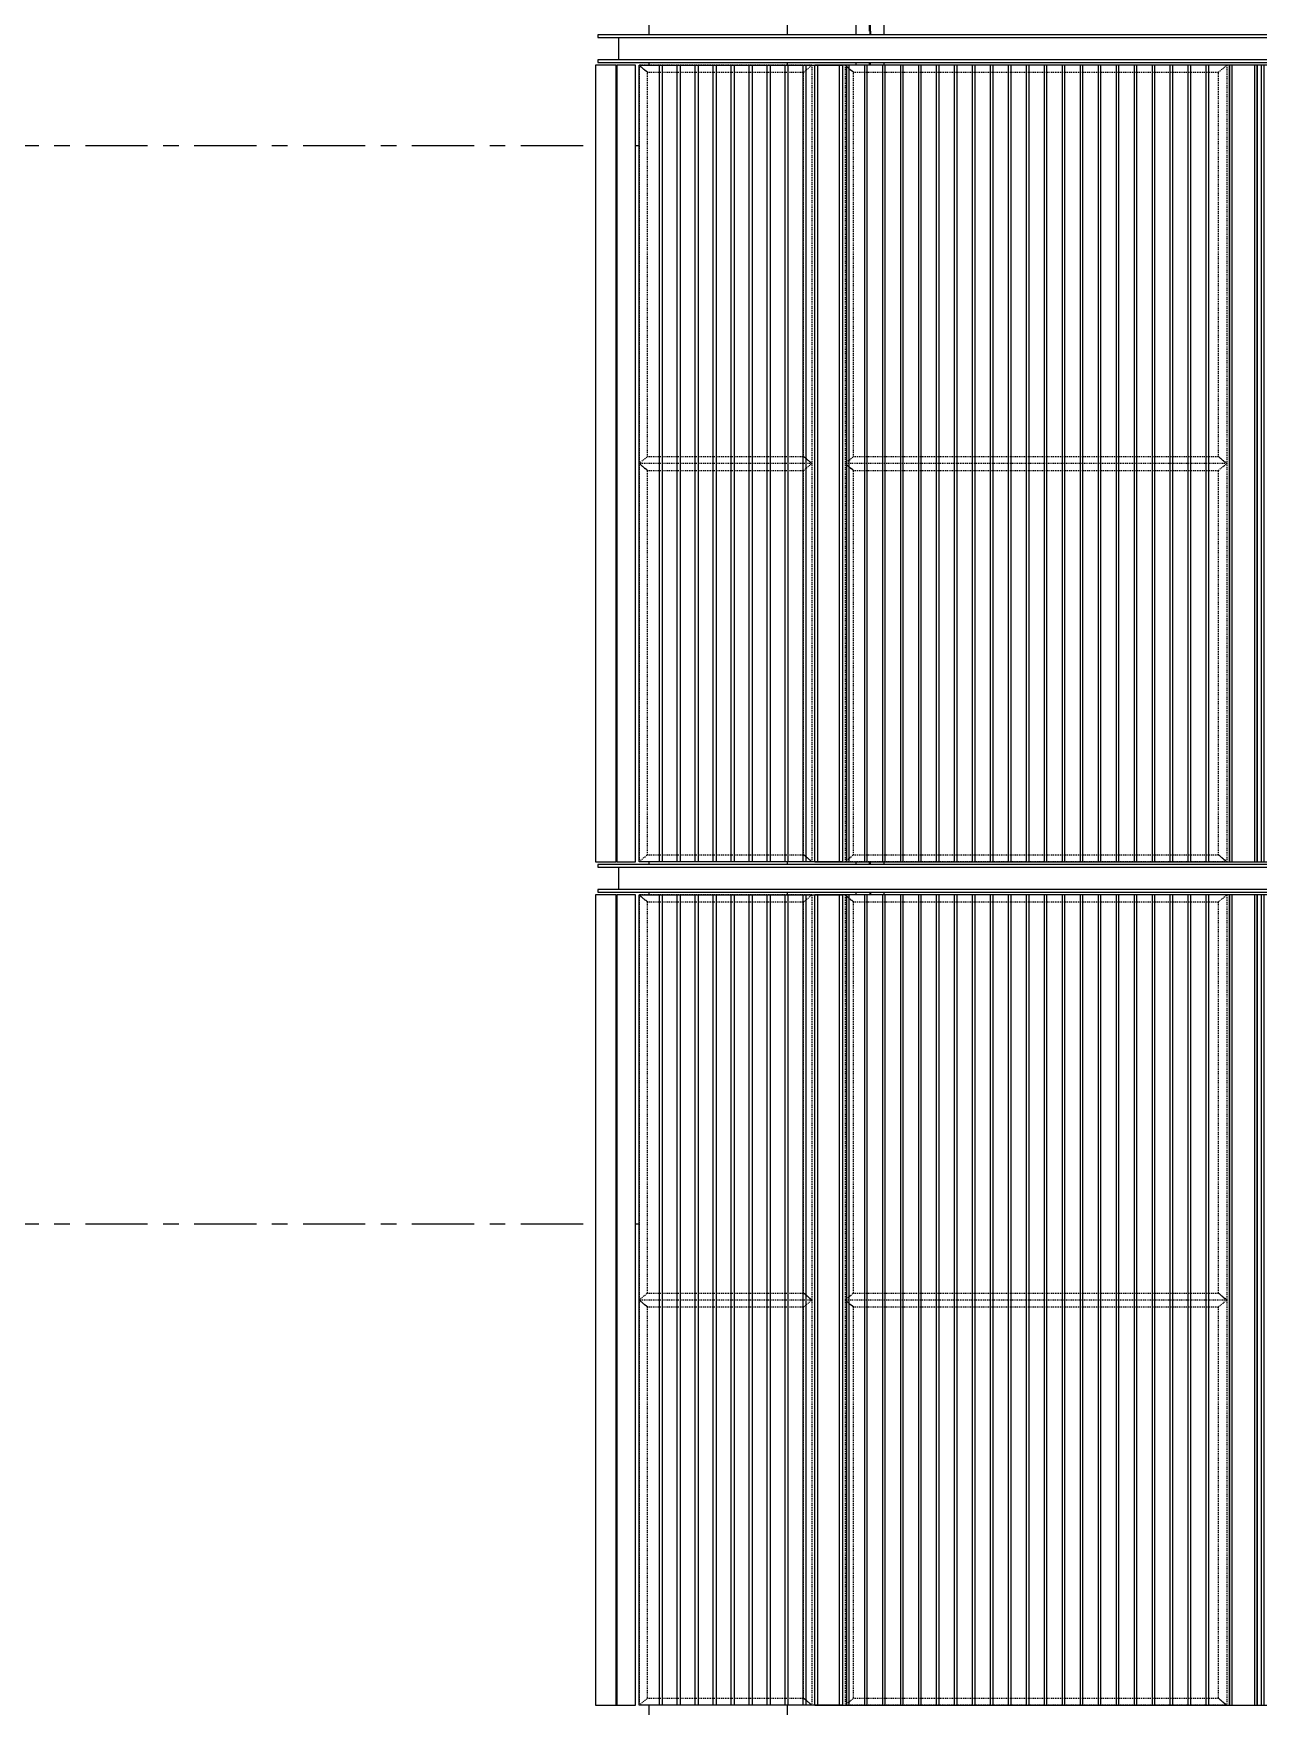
# Model space of a CAD drawing. Header units: millimetres. Extents: x 2519235 to 7246330, y 25937 to 201821.
# Drawn here: x 2833512 to 2837943, y 105295 to 111345 of the extents above; entities that cross this region are included whole.
import ezdxf
from ezdxf.xclip import XClip

# ---------------------------------------------------------------- set-up
doc = ezdxf.new("R2010")
doc.units = ezdxf.units.MM
doc.header["$XCLIPFRAME"] = 0
doc.set_wipeout_variables(frame=1)
for name, pattern in [('ACM_Grid2', [9, 6, -1, 1, -1]), ('HIDDEN', [0.375, 0.25, -0.125]), ('HIDDEN2', [4.7625, 3.175, -1.5875]), ('TA_GL_000.90000', [2.475, 0.9, -0.225, 0.225, -0.225, 0.9]), ('TA_HL_001.00000', [6.5, 3.55, -2.95])]:
    doc.linetypes.add(name, pattern=pattern)
for name, color, linetype in [('000 - 0_HIDE_OBJ_FRAMING_DEF_SUB_1', 7, 'Continuous'), ('000 - 0_SYM_DWG_GRIDLINE_MAIN_COLOR_251', 7, 'Continuous'), ('010 - ASPG_EXTR_DEF_SUB', 7, 'Continuous'), ('010 - ASPG_EXTR_MAIN_COLOR_2', 7, 'Continuous'), ('010 - ASPG_EXTR_WIPEOUT_', 7, 'Continuous'), ('010 - ASPG_FRAMING_MAIN_COLOR_1', 7, 'Continuous'), ('010 - ASPG_FRAMING_MAIN_COLOR_2', 7, 'Continuous'), ('010 - ASPG_FRAMING_SUB_COLOR_2', 7, 'Continuous'), ('010 - ASPG_FRAMING_SUB_COLOR_3', 7, 'Continuous'), ('010 - ASPG_FRAMING_WIPEOUT_', 7, 'Continuous'), ('_[-125x65x6x8', 7, 'Continuous'), ('_PL-02', 7, 'Continuous'), ('_PLATE-SC', 7, 'Continuous'), ('_SC -100x100x6x8', 7, 'Continuous'), ('_งานโครงสร้าง', 7, 'Continuous'), ('G-ANNO-HATCH-G251', 7, 'Continuous')]:
    doc.layers.add(name, color=color, linetype=linetype)
doc.layers.add('ACM_Line_Grid Line _Existing__Lw2_', color=7, linetype='ACM_Grid2', lineweight=9)
doc.styles.add('TA', font='', dxfattribs={"height": 4.5})
doc.styles.get('TA').set_extended_font_data('Cordia New')

# ---------------------------------------------------------------- blocks, each defined once
blk = doc.blocks.new('*U351')
at = {"color": 7}
blk.add_wipeout([(2.2, 0), (2.2, 2930), (77.1, 2930), (77.1, 0)], dxfattribs=at).dxf.layer = '010 - ASPG_EXTR_WIPEOUT_'
blk.add_point((0, 0), dxfattribs=at)
at = {"layer": '000 - 0_HIDE_OBJ_FRAMING_DEF_SUB_1', "color": 7}
blk.add_lwpolyline([(2.2, 0), (2.2, 2930), (77.1, 2930), (77.1, 0)], close=True, dxfattribs=at)
at = {"layer": '010 - ASPG_EXTR_DEF_SUB', "color": 7}
blk.add_point((0, 0), dxfattribs=at)
blk = doc.blocks.new('W-1-PP17-ENT1_REV02_20260415-155428_PP17_ENT1_EX_ELE1')
at = {"color": 7, "xscale": -1}
blk.add_blockref('*U351', (-18165.5, 105300), dxfattribs=at)
blk = doc.blocks.new('*U1068')
at = {"layer": '000 - 0_SYM_DWG_GRIDLINE_MAIN_COLOR_251', "color": 7, "linetype": 'ByBlock', "ltscale": 5}
blk.add_line((20, 0), (-878, 0), dxfattribs=at)
at = {"color": 7, "style": 'TA', "flags": 1}
blk.add_attdef('LOCATION', (6, -6), '', height=4.5, rotation=270, dxfattribs=at)
blk = doc.blocks.new('W-1-PP17-ENT1_REV02_20260415-160509_PP17_ENT1_ELE1_DIMS_1')
at = {"layer": '000 - 0_SYM_DWG_GRIDLINE_MAIN_COLOR_251', "color": 7, "linetype": 'TA_GL_000.90000', "xscale": 50, "yscale": 50, "zscale": 50, "rotation": 180}
for p in [(-24600, 110940), (-24600, 107040)]:
    blk.add_blockref('*U1068', p, dxfattribs=at)
blk = doc.blocks.new('*U109')
at = {"color": 7, "linetype": 'HIDDEN2', "ltscale": 0.3}
blk.add_line((0, -26.5), (-4149.3, -26.5), dxfattribs=at)
at = {"color": 7}
blk.add_lwpolyline([(0, 32.5), (-4149.3, 32.5), (-4149.3, -32.5), (0, -32.5)], close=True, dxfattribs=at)
blk = doc.blocks.new('_PL-01')
at = {"layer": 'G-ANNO-HATCH-G251'}
h = blk.add_hatch(dxfattribs=at)
h.set_pattern_fill('AR-CONC', scale=0.05)
h.set_pattern_definition([(50, (-178564.836, -85577.109), (9.10923345, -0.79695428), [0.9525, -10.4775]), (355, (-178564.836, -85577.109), (-1.76217107, 9.55284226), [0.762, -8.3820292]), (100.4514447, (-178564.077, -85577.176), (7.34706235, 8.7558876), [0.80950044, -8.90451223]), (46.1842, (-178564.836, -85574.569), (13.55395204, -2.1021164), [1.42875, -15.71625]), (96.6355576, (-178563.706, -85574.744), (11.8702067, 12.3713062), [1.2142512, -13.3567804]), (351.184151, (-178564.836, -85574.57), (11.8702067, 12.3713062), [1.1429984, -12.5729866]), (21, (-178563.566, -85575.204), (7.58071956, -5.1132599), [0.9525, -10.4775]), (326, (-178563.566, -85575.204), (3.0901014, 9.2093983), [0.762, -8.382]), (71.451445, (-178562.934, -85575.63), (10.67082096, 4.09613844), [0.80950044, -8.9044969]), (37.5, (-178564.8358, -85577.1093), (0.15443016, 4.227751944), [0, -8.2804, 0, -8.509, 0, -8.41375]), (7.5, (-178564.836, -85577.1093), (3.34098313, 5.00902874), [0, -4.8514, 0, -8.0899, 0, -3.20675]), (327.5, (-178567.668, -85577.1093), (6.77952976, -0.2864372), [0, -3.175, 0, -9.906, 0, -13.1445]), (317.5, (-178568.938, -85577.1093), (7.40645907, 1.27132455), [0, -4.1275, 0, -6.5786, 0, -9.3345])])
h.paths.add_polyline_path([(70, 0), (-70, 0), (-70, -10), (70, -10)])
h = blk.add_hatch(dxfattribs=at)
h.set_pattern_fill('ANSI32', scale=0.5, angle=90)
h.set_pattern_definition([(135, (-178371.5467, -85577.1093), (-3.36759605, -3.36759605), []), (135, (-178371.5467, -85574.8643), (-3.36759605, -3.36759605), [])])
h.paths.add_polyline_path([(70, -10), (-70, -10), (-70, -20), (70, -20)])
at = {"color": 7}
for points in [[(-70, 0), (70, 0), (70, -10), (-70, -10)], [(-70, -10), (70, -10), (70, -20), (-70, -20)]]:
    blk.add_lwpolyline(points, close=True, dxfattribs=at)
at = {"layer": 'ACM_Line_Grid Line _Existing__Lw2_', "color": 7, "lineweight": 20}
blk.add_line((0, 0), (0, -20), dxfattribs=at)
blk = doc.blocks.new('*U132')
at = {"color": 7}
for p, q in [((-3, 4870.5), (-63, 4870.5)), ((-57.9, 4865.5), (-50, 4865.5)), ((-50, 5.5), (-50, 4865.5)), ((-50, 4865.5), (50, 4865.5)), ((-24.8, 4842.1), (-24.8, 4828.8)), ((-24.8, 4842.1), (-23.6, 4840.8)), ((-22.4, 4842.1), (-23.6, 4840.8)), ((-23.6, 4840.8), (-23.6, 4830.1)), ((-22.4, 4842.1), (-21.2, 4840.8)), ((-22.4, 4842.1), (-22.4, 4828.8)), ((-20, 4842.1), (-21.2, 4840.8)), ((-21.2, 4840.8), (-21.2, 4830.1)), ((-20, 4842.1), (-18.8, 4840.8)), ((-20, 4842.1), (-20, 4828.8)), ((-17.6, 4846.3), (-18.8, 4845.5)), ((-18.8, 4845.5), (-18.8, 4825.5)), ((-17.6, 4846.3), (-11, 4846.3)), ((-11, 4846.3), (-9.8, 4845.5)), ((-9.8, 4849), (-9.8, 4822)), ((-9.8, 4849), (-8, 4849)), ((-8, 4849), (-8, 4822)), ((-3, 4865.5), (-3, 4870.5)), ((4, 4822), (4, 4849)), ((5.8, 4849), (4, 4849)), ((5.8, 4822), (5.8, 4849)), ((7, 4846.3), (5.8, 4845.5)), ((13.6, 4846.3), (7, 4846.3)), ((13.6, 4846.3), (14.8, 4845.5)), ((14.8, 4825.5), (14.8, 4845.5)), ((22.6, 4846.3), (16, 4846.3)), ((22.6, 4846.3), (23.8, 4845.5)), ((23.8, 4825.5), (23.8, 4845.5)), ((25, 4842.1), (23.8, 4840.8)), ((26.2, 4840.8), (25, 4842.1)), ((25, 4828.8), (25, 4842.1)), ((27.4, 4842.1), (26.2, 4840.8)), ((26.2, 4830.2), (26.2, 4840.8)), ((28.6, 4840.8), (27.4, 4842.1)), ((27.4, 4828.8), (27.4, 4842.1)), ((29.8, 4842.1), (28.6, 4840.8)), ((28.6, 4840.8), (28.6, 4830.2)), ((29.8, 4828.8), (29.8, 4842.1)), ((50, 4865.5), (50, 5.5)), ((-24.8, 4828.8), (-23.6, 4830.1)), ((-23.6, 4830.1), (-22.4, 4828.8)), ((-22.4, 4828.8), (-21.2, 4830.1)), ((-21.2, 4830.1), (-20, 4828.8)), ((-20, 4828.8), (-18.8, 4830.2)), ((-17.6, 4824.7), (-18.8, 4825.5)), ((-17.6, 4839.1), (-11, 4839.1)), ((-17.6, 4831.9), (-11, 4831.9)), ((-17.6, 4824.7), (-11, 4824.7)), ((-11, 4824.7), (-9.8, 4825.5)), ((-9.8, 4822), (-8, 4822)), ((5.8, 4822), (4, 4822)), ((7, 4824.7), (5.8, 4825.5)), ((13.6, 4839.1), (7, 4839.1)), ((13.6, 4831.9), (7, 4831.9)), ((13.6, 4824.7), (7, 4824.7)), ((13.6, 4824.7), (14.8, 4825.5)), ((22.6, 4839.1), (16, 4839.1)), ((22.6, 4831.9), (16, 4831.9)), ((22.6, 4824.7), (16, 4824.7)), ((22.6, 4824.7), (23.8, 4825.5)), ((25, 4828.8), (23.8, 4830.2)), ((25, 4828.8), (26.2, 4830.2)), ((27.4, 4828.8), (26.2, 4830.2)), ((27.4, 4828.8), (28.6, 4830.2)), ((29.8, 4828.8), (28.6, 4830.2)), ((-3, 0.5), (-63, 0.5)), ((-57.9, 5.5), (-50, 5.5)), ((-50, 5.5), (50, 5.5)), ((-24.8, 28.8), (-24.8, 42.1)), ((-24.8, 42.1), (-23.6, 40.8)), ((-24.8, 28.8), (-23.6, 30.2)), ((-23.6, 40.8), (-22.4, 42.1)), ((-23.6, 30.2), (-23.6, 40.8)), ((-22.4, 28.8), (-23.6, 30.2)), ((-22.4, 42.1), (-21.2, 40.8)), ((-22.4, 28.8), (-22.4, 42.1)), ((-22.4, 28.8), (-21.2, 30.2)), ((-21.2, 40.8), (-20, 42.1)), ((-21.2, 30.2), (-21.2, 40.8)), ((-20, 28.8), (-21.2, 30.2)), ((-20, 42.1), (-18.8, 40.8)), ((-20, 28.8), (-20, 42.1)), ((-20, 28.8), (-18.8, 30.2)), ((-17.6, 46.3), (-18.8, 45.5)), ((-18.8, 25.5), (-18.8, 45.5)), ((-17.6, 24.7), (-18.8, 25.5)), ((-17.6, 46.3), (-11, 46.3)), ((-17.6, 39.1), (-11, 39.1)), ((-17.6, 31.9), (-11, 31.9)), ((-17.6, 24.7), (-11, 24.7)), ((-11, 46.3), (-9.8, 45.5)), ((-11, 24.7), (-9.8, 25.5)), ((-9.8, 22), (-9.8, 49)), ((-9.8, 49), (-8, 49)), ((-9.8, 22), (-8, 22)), ((-8, 22), (-8, 49)), ((-3, 5.5), (-3, 0.5)), ((4, 49), (4, 22)), ((5.8, 49), (4, 49)), ((5.8, 22), (4, 22)), ((5.8, 49), (5.8, 22)), ((7, 46.3), (5.8, 45.5)), ((7, 24.7), (5.8, 25.5)), ((13.6, 46.3), (7, 46.3)), ((13.6, 39.1), (7, 39.1)), ((13.6, 31.9), (7, 31.9)), ((13.6, 24.7), (7, 24.7)), ((13.6, 46.3), (14.8, 45.5)), ((13.6, 24.7), (14.8, 25.5)), ((14.8, 45.5), (14.8, 25.5)), ((22.6, 46.3), (16, 46.3)), ((22.6, 39.1), (16, 39.1)), ((22.6, 31.9), (16, 31.9)), ((22.6, 24.7), (16, 24.7)), ((22.6, 46.3), (23.8, 45.5)), ((22.6, 24.7), (23.8, 25.5)), ((23.8, 45.5), (23.8, 25.5)), ((25, 42.1), (23.8, 40.8)), ((25, 28.8), (23.8, 30.2)), ((25, 42.1), (26.2, 40.8)), ((25, 42.1), (25, 28.8)), ((26.2, 30.1), (25, 28.8)), ((27.4, 42.1), (26.2, 40.8)), ((26.2, 40.8), (26.2, 30.1)), ((27.4, 28.8), (26.2, 30.1)), ((27.4, 42.1), (28.6, 40.8)), ((27.4, 42.1), (27.4, 28.8)), ((28.6, 30.1), (27.4, 28.8)), ((29.8, 42.1), (28.6, 40.8)), ((28.6, 30.1), (28.6, 40.8)), ((29.8, 28.8), (28.6, 30.1)), ((29.8, 42.1), (29.8, 28.8))]:
    blk.add_line(p, q, dxfattribs=at)
at = {"color": 7, "linetype": 'HIDDEN'}
for p, q in [((-8, 4860.5), (-8, 4815.6)), ((-8, 10.5), (-8, 55.3))]:
    blk.add_line(p, q, dxfattribs=at)
at = {"color": 7, "linetype": 'HIDDEN', "ltscale": 0.1}
for p, q in [((-3, 4865.5), (-3, 5.5)), ((3, 5.5), (3, 4865.5))]:
    blk.add_line(p, q, dxfattribs=at)
at = {"color": 7}
for points in [[(-17.6, 4846.3, 0.325), (-17.6, 4839.1, 0.325), (-17.6, 4831.9, 0.325), (-17.6, 4824.7, 0.325)], [(-11, 4846.3, -0.325), (-11, 4839.1, -0.325), (-11, 4831.9, -0.325), (-11, 4824.7, -0.325)], [(7, 4824.7, -0.325), (7, 4831.9, -0.325), (7, 4839.1, -0.325), (7, 4846.3, -0.325)], [(13.6, 4824.7, 0.325), (13.6, 4831.9, 0.325), (13.6, 4839.1, 0.325), (13.6, 4846.3, 0.325)], [(22.6, 4824.7, 0.325), (22.6, 4831.9, 0.325), (22.6, 4839.1, 0.325), (22.6, 4846.3, 0.325)], [(-17.6, 24.7, -0.325), (-17.6, 31.9, -0.325), (-17.6, 39.1, -0.325), (-17.6, 46.3, -0.325)], [(-11, 24.7, 0.325), (-11, 31.9, 0.325), (-11, 39.1, 0.325), (-11, 46.3, 0.325)], [(7, 46.3, 0.325), (7, 39.1, 0.325), (7, 31.9, 0.325), (7, 24.7, 0.325)], [(13.6, 46.3, -0.325), (13.6, 39.1, -0.325), (13.6, 31.9, -0.325), (13.6, 24.7, -0.325)], [(22.6, 46.3, -0.325), (22.6, 39.1, -0.325), (22.6, 31.9, -0.325), (22.6, 24.7, -0.325)]]:
    blk.add_lwpolyline(points, format="xyb", dxfattribs=at)
for points in [[(16, 4846.3, 0.325), (16, 4839.1, 0.325), (16, 4831.9, 0.325), (16, 4824.7), (14.8, 4825.5), (14.8, 4845.5)], [(16, 24.7, -0.325), (16, 31.9, -0.325), (16, 39.1, -0.325), (16, 46.3), (14.8, 45.5), (14.8, 25.5)]]:
    blk.add_lwpolyline(points, format="xyb", close=True, dxfattribs=at)
for centre, radius, start, end in [((-57.2, 4871.4), 5.91, 188.47924, 263.15021), ((-18.3, 4835.5), 9.29, 134.32225, 225.67775), ((23.3, 4835.5), 9.29, 314.32225, 45.67775), ((71.5, 4831.4), 47.7, 178.49035, 181.50965), ((-57.2, -0.4), 5.91, 96.84979, 171.52076), ((-18.3, 35.5), 9.29, 134.32225, 225.67775), ((71.5, 39.5), 47.7, 178.49035, 181.50965), ((23.3, 35.5), 9.29, 314.32225, 45.67775)]:
    blk.add_arc(centre, radius, start, end, dxfattribs=at)
at = {"color": 7, "linetype": 'HIDDEN'}
for centre, radius, start, end in [((-13, 4860.5), 5, 0, 90), ((-2.1, 4816.3), 5.91, 186.84979, 261.52076), ((-13, 10.5), 5, 270, 0), ((-2.1, 54.6), 5.91, 98.47924, 173.15021)]:
    blk.add_arc(centre, radius, start, end, dxfattribs=at)
at = {"layer": 'Defpoints', "color": 7}
blk.add_line((0, 4870.5), (0, 0.5), dxfattribs=at)
blk = doc.blocks.new('*U133')
at = {"color": 7}
for p, q in [((-3, 3270), (-63, 3270)), ((-3, 3265), (-3, 3270)), ((-57.9, 3265), (-50, 3265)), ((-50, 5), (-50, 3265)), ((-50, 3265), (50, 3265)), ((-24.8, 3241.6), (-24.8, 3228.4)), ((-24.8, 3241.6), (-23.6, 3240.3)), ((-24.8, 3228.4), (-23.6, 3229.7)), ((-22.4, 3241.6), (-23.6, 3240.3)), ((-23.6, 3240.3), (-23.6, 3229.7)), ((-23.6, 3229.7), (-22.4, 3228.4)), ((-22.4, 3241.6), (-21.2, 3240.3)), ((-22.4, 3241.6), (-22.4, 3228.4)), ((-22.4, 3228.4), (-21.2, 3229.7)), ((-20, 3241.6), (-21.2, 3240.3)), ((-21.2, 3240.3), (-21.2, 3229.7)), ((-21.2, 3229.7), (-20, 3228.4)), ((-20, 3241.6), (-18.8, 3240.3)), ((-20, 3241.6), (-20, 3228.4)), ((-20, 3228.4), (-18.8, 3229.7)), ((-17.6, 3245.8), (-18.8, 3245)), ((-18.8, 3245), (-18.8, 3225)), ((-17.6, 3224.2), (-18.8, 3225)), ((-17.6, 3245.8), (-11, 3245.8)), ((-17.6, 3238.6), (-11, 3238.6)), ((-17.6, 3231.4), (-11, 3231.4)), ((-17.6, 3224.2), (-11, 3224.2)), ((-11, 3245.8), (-9.8, 3245)), ((-11, 3224.2), (-9.8, 3225)), ((-9.8, 3248.5), (-9.8, 3221.5)), ((-9.8, 3248.5), (-8, 3248.5)), ((-9.8, 3221.5), (-8, 3221.5)), ((-8, 3248.5), (-8, 3221.5)), ((4, 3221.5), (4, 3248.5)), ((5.8, 3248.5), (4, 3248.5)), ((5.8, 3221.5), (4, 3221.5)), ((5.8, 3221.5), (5.8, 3248.5)), ((7, 3245.8), (5.8, 3245)), ((7, 3224.2), (5.8, 3225)), ((13.6, 3245.8), (7, 3245.8)), ((13.6, 3238.6), (7, 3238.6)), ((13.6, 3231.4), (7, 3231.4)), ((13.6, 3224.2), (7, 3224.2)), ((13.6, 3245.8), (14.8, 3245)), ((13.6, 3224.2), (14.8, 3225)), ((14.8, 3225), (14.8, 3245)), ((22.6, 3245.8), (16, 3245.8)), ((22.6, 3238.6), (16, 3238.6)), ((22.6, 3231.4), (16, 3231.4)), ((22.6, 3224.2), (16, 3224.2)), ((22.6, 3245.8), (23.8, 3245)), ((22.6, 3224.2), (23.8, 3225)), ((23.8, 3225), (23.8, 3245)), ((25, 3241.6), (23.8, 3240.3)), ((25, 3228.4), (23.8, 3229.7)), ((26.2, 3240.3), (25, 3241.6)), ((25, 3228.4), (25, 3241.6)), ((25, 3228.4), (26.2, 3229.7)), ((27.4, 3241.6), (26.2, 3240.3)), ((26.2, 3229.7), (26.2, 3240.3)), ((27.4, 3228.4), (26.2, 3229.7)), ((28.6, 3240.3), (27.4, 3241.6)), ((27.4, 3228.4), (27.4, 3241.6)), ((27.4, 3228.4), (28.6, 3229.7)), ((29.8, 3241.6), (28.6, 3240.3)), ((28.6, 3240.3), (28.6, 3229.7)), ((29.8, 3228.4), (28.6, 3229.7)), ((29.8, 3228.4), (29.8, 3241.6)), ((50, 3265), (50, 5)), ((-3, 0), (-63, 0)), ((-57.9, 5), (-50, 5)), ((-50, 5), (50, 5)), ((-24.8, 28.4), (-24.8, 41.6)), ((-24.8, 41.6), (-23.6, 40.3)), ((-24.8, 28.4), (-23.6, 29.7)), ((-23.6, 40.3), (-22.4, 41.6)), ((-23.6, 29.7), (-23.6, 40.3)), ((-22.4, 28.4), (-23.6, 29.7)), ((-22.4, 41.6), (-21.2, 40.3)), ((-22.4, 28.4), (-22.4, 41.6)), ((-22.4, 28.4), (-21.2, 29.7)), ((-21.2, 40.3), (-20, 41.6)), ((-21.2, 29.7), (-21.2, 40.3)), ((-20, 28.4), (-21.2, 29.7)), ((-20, 41.6), (-18.8, 40.3)), ((-20, 28.4), (-20, 41.6)), ((-20, 28.4), (-18.8, 29.7)), ((-17.6, 45.8), (-18.8, 45)), ((-18.8, 25), (-18.8, 45)), ((-17.6, 24.2), (-18.8, 25)), ((-17.6, 45.8), (-11, 45.8)), ((-17.6, 38.6), (-11, 38.6)), ((-17.6, 31.4), (-11, 31.4)), ((-17.6, 24.2), (-11, 24.2)), ((-11, 45.8), (-9.8, 45)), ((-11, 24.2), (-9.8, 25)), ((-9.8, 21.5), (-9.8, 48.5)), ((-9.8, 48.5), (-8, 48.5)), ((-9.8, 21.5), (-8, 21.5)), ((-8, 21.5), (-8, 48.5)), ((-3, 5), (-3, 0)), ((4, 48.5), (4, 21.5)), ((5.8, 48.5), (4, 48.5)), ((5.8, 21.5), (4, 21.5)), ((5.8, 48.5), (5.8, 21.5)), ((7, 45.8), (5.8, 45)), ((7, 24.2), (5.8, 25)), ((13.6, 45.8), (7, 45.8)), ((13.6, 38.6), (7, 38.6)), ((13.6, 31.4), (7, 31.4)), ((13.6, 24.2), (7, 24.2)), ((13.6, 45.8), (14.8, 45)), ((13.6, 24.2), (14.8, 25)), ((14.8, 45), (14.8, 25)), ((22.6, 45.8), (16, 45.8)), ((22.6, 38.6), (16, 38.6)), ((22.6, 31.4), (16, 31.4)), ((22.6, 24.2), (16, 24.2)), ((22.6, 45.8), (23.8, 45)), ((22.6, 24.2), (23.8, 25)), ((23.8, 45), (23.8, 25)), ((25, 41.6), (23.8, 40.3)), ((25, 28.4), (23.8, 29.7)), ((25, 41.6), (26.2, 40.3)), ((25, 41.6), (25, 28.4)), ((26.2, 29.7), (25, 28.4)), ((27.4, 41.6), (26.2, 40.3)), ((26.2, 40.3), (26.2, 29.7)), ((27.4, 28.4), (26.2, 29.7)), ((27.4, 41.6), (28.6, 40.3)), ((27.4, 41.6), (27.4, 28.4)), ((28.6, 29.7), (27.4, 28.4)), ((29.8, 41.6), (28.6, 40.3)), ((28.6, 29.7), (28.6, 40.3)), ((29.8, 28.4), (28.6, 29.7)), ((29.8, 41.6), (29.8, 28.4))]:
    blk.add_line(p, q, dxfattribs=at)
at = {"color": 7, "linetype": 'HIDDEN'}
for p, q in [((-8, 3260), (-8, 3215.1)), ((-8, 10), (-8, 54.9))]:
    blk.add_line(p, q, dxfattribs=at)
at = {"color": 7, "linetype": 'HIDDEN', "ltscale": 0.1}
for p, q in [((-3, 3265), (-3, 5)), ((3, 5), (3, 3265))]:
    blk.add_line(p, q, dxfattribs=at)
at = {"color": 7}
for points in [[(-17.6, 3245.8, 0.325), (-17.6, 3238.6, 0.325), (-17.6, 3231.4, 0.325), (-17.6, 3224.2, 0.325)], [(-11, 3245.8, -0.325), (-11, 3238.6, -0.325), (-11, 3231.4, -0.325), (-11, 3224.2, -0.325)], [(7, 3224.2, -0.325), (7, 3231.4, -0.325), (7, 3238.6, -0.325), (7, 3245.8, -0.325)], [(13.6, 3224.2, 0.325), (13.6, 3231.4, 0.325), (13.6, 3238.6, 0.325), (13.6, 3245.8, 0.325)], [(22.6, 3224.2, 0.325), (22.6, 3231.4, 0.325), (22.6, 3238.6, 0.325), (22.6, 3245.8, 0.325)], [(-17.6, 24.2, -0.325), (-17.6, 31.4, -0.325), (-17.6, 38.6, -0.325), (-17.6, 45.8, -0.325)], [(-11, 24.2, 0.325), (-11, 31.4, 0.325), (-11, 38.6, 0.325), (-11, 45.8, 0.325)], [(7, 45.8, 0.325), (7, 38.6, 0.325), (7, 31.4, 0.325), (7, 24.2, 0.325)], [(13.6, 45.8, -0.325), (13.6, 38.6, -0.325), (13.6, 31.4, -0.325), (13.6, 24.2, -0.325)], [(22.6, 45.8, -0.325), (22.6, 38.6, -0.325), (22.6, 31.4, -0.325), (22.6, 24.2, -0.325)]]:
    blk.add_lwpolyline(points, format="xyb", dxfattribs=at)
for points in [[(16, 3245.8, 0.325), (16, 3238.6, 0.325), (16, 3231.4, 0.325), (16, 3224.2), (14.8, 3225), (14.8, 3245)], [(16, 24.2, -0.325), (16, 31.4, -0.325), (16, 38.6, -0.325), (16, 45.8), (14.8, 45), (14.8, 25)]]:
    blk.add_lwpolyline(points, format="xyb", close=True, dxfattribs=at)
for centre, radius, start, end in [((-57.2, 3270.9), 5.91, 188.47924, 263.15021), ((-18.3, 3235), 9.29, 134.32225, 225.67775), ((71.5, 3230.9), 47.7, 178.49035, 181.50965), ((23.3, 3235), 9.29, 314.32225, 45.67775), ((-57.2, -0.9), 5.91, 96.84979, 171.52076), ((-18.3, 35), 9.29, 134.32225, 225.67775), ((71.5, 39.1), 47.7, 178.49035, 181.50965), ((23.3, 35), 9.29, 314.32225, 45.67775)]:
    blk.add_arc(centre, radius, start, end, dxfattribs=at)
at = {"color": 7, "linetype": 'HIDDEN'}
for centre, radius, start, end in [((-13, 3260), 5, 0, 90), ((-2.1, 3215.8), 5.91, 186.84979, 261.52076), ((-13, 10), 5, 270, 0), ((-2.1, 54.2), 5.91, 98.47924, 173.15021)]:
    blk.add_arc(centre, radius, start, end, dxfattribs=at)
at = {"layer": 'Defpoints', "color": 7}
blk.add_line((0, 3270), (0, 0), dxfattribs=at)
blk = doc.blocks.new('_PL-02')
at = {"layer": 'G-ANNO-HATCH-G251'}
h = blk.add_hatch(dxfattribs=at)
h.set_pattern_fill('ANSI32', scale=0.5, angle=90)
h.set_pattern_definition([(135, (-178371.5467, -85567.1093), (-3.36759605, -3.36759605), []), (135, (-178371.5467, -85564.8643), (-3.36759605, -3.36759605), [])])
h.paths.add_polyline_path([(70, 0), (-70, 0), (-70, -10), (70, -10)])
at = {"color": 7}
blk.add_lwpolyline([(-70, 0), (70, 0), (70, -10), (-70, -10)], close=True, dxfattribs=at)
at = {"layer": 'ACM_Line_Grid Line _Existing__Lw2_', "color": 7, "lineweight": 20}
blk.add_line((0, 0), (0, -10), dxfattribs=at)
blk = doc.blocks.new('W-1-PP17-ENT1_REV02_20260415-160712_PP17_ENT1_SE_ELE1')
at = {"layer": '_งานโครงสร้าง', "color": 7}
for p, q in [((-18050, 116340), (-18050, 100790)), ((-17550, 116340), (-17550, 100790)), ((-13350.7, 110840), (-17550, 110840)), ((-13350.7, 110240), (-17550, 110240))]:
    blk.add_line(p, q, dxfattribs=at)
at = {"layer": '_งานโครงสร้าง', "color": 7, "extrusion": (-1.22465e-16, 1, 0)}
for p, q in [((-15950.2, 106290), (-15950.2, 107490)), ((-15950.2, 107490), (-10550.2, 107490)), ((-17550, 106940), (-15950.2, 106940)), ((-17550, 106340), (-15950.2, 106340)), ((-15950.2, 106290), (-10550.2, 106290))]:
    blk.add_line(p, q, dxfattribs=at)
at = {"layer": '_[-125x65x6x8', "color": 7}
for p in [(-13375.7, 109790), (-13375.7, 108590)]:
    blk.add_blockref('*U109', p, dxfattribs=at)
at = {"layer": '_[-125x65x6x8', "color": 7, "xscale": -1, "rotation": 180}
blk.add_blockref('*U109', (-13375.7, 107855), dxfattribs=at)
at = {"layer": '_PL-02', "color": 7}
blk.add_blockref('_PL-02', (-17250, 110240), dxfattribs=at)
at = {"layer": '_PLATE-SC', "color": 7, "xscale": -1, "rotation": 180}
for p in [(-17250, 110840), (-17250, 106940)]:
    blk.add_blockref('_PL-01', p, dxfattribs=at)
at = {"layer": '_SC -100x100x6x8', "color": 7}
for name, p in [('*U132', (-17250, 110859.5)), ('*U133', (-17250, 106960))]:
    blk.add_blockref(name, p, dxfattribs=at)
blk = doc.blocks.new('*U1138')
at = {"color": 7}
blk.add_wipeout([(50, 0), (1450, 0), (1450, 2930), (50, 2930)], dxfattribs=at).dxf.layer = '010 - ASPG_EXTR_WIPEOUT_'
at = {"layer": '010 - ASPG_EXTR_MAIN_COLOR_2', "color": 7}
for points in [[(129.8, 0), (140, 0), (140, 2930), (129.8, 2930)], [(194.8, 0), (205, 0), (205, 2930), (194.8, 2930)], [(259.8, 0), (270, 0), (270, 2930), (259.8, 2930)], [(324.8, 0), (335, 0), (335, 2930), (324.8, 2930)], [(389.8, 0), (400, 0), (400, 2930), (389.8, 2930)], [(454.8, 0), (465, 0), (465, 2930), (454.8, 2930)], [(519.8, 0), (530, 0), (530, 2930), (519.8, 2930)], [(584.8, 0), (595, 0), (595, 2930), (584.8, 2930)], [(649.8, 0), (660, 0), (660, 2930), (649.8, 2930)], [(714.8, 0), (725, 0), (725, 2930), (714.8, 2930)], [(779.8, 0), (790, 0), (790, 2930), (779.8, 2930)], [(844.8, 0), (855, 0), (855, 2930), (844.8, 2930)], [(909.8, 0), (920, 0), (920, 2930), (909.8, 2930)], [(974.8, 0), (985, 0), (985, 2930), (974.8, 2930)], [(1039.8, 0), (1050, 0), (1050, 2930), (1039.8, 2930)], [(1104.8, 0), (1115, 0), (1115, 2930), (1104.8, 2930)], [(1169.8, 0), (1180, 0), (1180, 2930), (1169.8, 2930)], [(1234.8, 0), (1245, 0), (1245, 2930), (1234.8, 2930)], [(1299.8, 0), (1310, 0), (1310, 2930), (1299.8, 2930)], [(1364.8, 0), (1375, 0), (1375, 2930), (1364.8, 2930)]]:
    blk.add_lwpolyline(points, close=True, dxfattribs=at)
at = {"layer": '010 - ASPG_FRAMING_SUB_COLOR_2', "color": 7}
blk.add_lwpolyline([(50, 0), (1450, 0), (1450, 2930), (50, 2930)], close=True, dxfattribs=at)
at = {"color": 7}
for points in [[(-50, 0), (50, 0), (50, 2930), (-50, 2930)], [(1450, 0), (1550, 0), (1550, 2930), (1450, 2930)]]:
    blk.add_wipeout(points, dxfattribs=at).dxf.layer = '010 - ASPG_EXTR_WIPEOUT_'
at = {"layer": '010 - ASPG_EXTR_MAIN_COLOR_2', "color": 7}
blk.add_lwpolyline([(64.8, 0), (75, 0), (75, 2930), (64.8, 2930)], close=True, dxfattribs=at)
at = {"layer": '010 - ASPG_FRAMING_MAIN_COLOR_1', "color": 7}
for points in [[(-50, 0), (-40, 0), (-40, 2930), (-50, 2930)], [(40, 0), (50, 0), (50, 2930), (40, 2930)], [(1450, 0), (1460, 0), (1460, 2930), (1450, 2930)], [(1540, 0), (1550, 0), (1550, 2930), (1540, 2930)]]:
    blk.add_lwpolyline(points, close=True, dxfattribs=at)
at = {"layer": '010 - ASPG_FRAMING_SUB_COLOR_2', "color": 7}
for points in [[(-50, 0), (50, 0), (50, 2930), (-50, 2930)], [(1450, 0), (1550, 0), (1550, 2930), (1450, 2930)]]:
    blk.add_lwpolyline(points, close=True, dxfattribs=at)
blk = doc.blocks.new('*U1134')
at = {"color": 7}
blk.add_wipeout([(50, 0), (685, 0), (685, 2930), (50, 2930)], dxfattribs=at).dxf.layer = '010 - ASPG_EXTR_WIPEOUT_'
at = {"layer": '010 - ASPG_EXTR_MAIN_COLOR_2', "color": 7}
for points in [[(81.6, 0), (91.8, 0), (91.8, 2930), (81.6, 2930)], [(146.6, 0), (156.8, 0), (156.8, 2930), (146.6, 2930)], [(211.6, 0), (221.8, 0), (221.8, 2930), (211.6, 2930)], [(276.6, 0), (286.8, 0), (286.8, 2930), (276.6, 2930)], [(341.6, 0), (351.8, 0), (351.8, 2930), (341.6, 2930)], [(406.6, 0), (416.8, 0), (416.8, 2930), (406.6, 2930)], [(471.6, 0), (481.8, 0), (481.8, 2930), (471.6, 2930)], [(536.6, 0), (546.8, 0), (546.8, 2930), (536.6, 2930)], [(601.6, 0), (611.8, 0), (611.8, 2930), (601.6, 2930)]]:
    blk.add_lwpolyline(points, close=True, dxfattribs=at)
at = {"layer": '010 - ASPG_FRAMING_SUB_COLOR_2', "color": 7}
blk.add_lwpolyline([(50, 0), (685, 0), (685, 2930), (50, 2930)], close=True, dxfattribs=at)
at = {"color": 7}
blk.add_wipeout([(-50, 0), (50, 0), (50, 2930), (-50, 2930)], dxfattribs=at).dxf.layer = '010 - ASPG_EXTR_WIPEOUT_'
at = {"layer": '010 - ASPG_FRAMING_MAIN_COLOR_1', "color": 7}
for points in [[(-50, 0), (-40, 0), (-40, 2930), (-50, 2930)], [(40, 0), (50, 0), (50, 2930), (40, 2930)]]:
    blk.add_lwpolyline(points, close=True, dxfattribs=at)
at = {"layer": '010 - ASPG_FRAMING_SUB_COLOR_2', "color": 7}
blk.add_lwpolyline([(-50, 0), (50, 0), (50, 2930), (-50, 2930)], close=True, dxfattribs=at)
blk = doc.blocks.new('*U1139')
at = {"color": 7}
blk.add_wipeout([(0, 0), (2930, 0), (2930, 67.3), (0, 67.3)], dxfattribs=at).dxf.layer = '010 - ASPG_FRAMING_WIPEOUT_'
blk.add_wipeout([(2930, 67.8), (2930, 144.8), (0, 144.8), (0, 67.8)], dxfattribs=at).dxf.layer = '010 - ASPG_EXTR_WIPEOUT_'
at = {"layer": '010 - ASPG_EXTR_MAIN_COLOR_2', "color": 7}
blk.add_lwpolyline([(2930, 69.8), (2930, 144.8), (0, 144.8), (0, 69.8)], close=True, dxfattribs=at)
at = {"layer": '010 - ASPG_FRAMING_SUB_COLOR_2', "color": 7}
blk.add_lwpolyline([(0, 0), (2930, 0), (2930, 67.3), (0, 67.3)], close=True, dxfattribs=at)
blk = doc.blocks.new('*U1141')
at = {"color": 7}
blk.add_wipeout([(50, 0), (1450, 0), (1450, 2880), (50, 2880)], dxfattribs=at).dxf.layer = '010 - ASPG_EXTR_WIPEOUT_'
at = {"layer": '010 - ASPG_EXTR_MAIN_COLOR_2', "color": 7}
for points in [[(129.8, 0), (140, 0), (140, 2880), (129.8, 2880)], [(194.8, 0), (205, 0), (205, 2880), (194.8, 2880)], [(259.8, 0), (270, 0), (270, 2880), (259.8, 2880)], [(324.8, 0), (335, 0), (335, 2880), (324.8, 2880)], [(389.8, 0), (400, 0), (400, 2880), (389.8, 2880)], [(454.8, 0), (465, 0), (465, 2880), (454.8, 2880)], [(519.8, 0), (530, 0), (530, 2880), (519.8, 2880)], [(584.8, 0), (595, 0), (595, 2880), (584.8, 2880)], [(649.8, 0), (660, 0), (660, 2880), (649.8, 2880)], [(714.8, 0), (725, 0), (725, 2880), (714.8, 2880)], [(779.8, 0), (790, 0), (790, 2880), (779.8, 2880)], [(844.8, 0), (855, 0), (855, 2880), (844.8, 2880)], [(909.8, 0), (920, 0), (920, 2880), (909.8, 2880)], [(974.8, 0), (985, 0), (985, 2880), (974.8, 2880)], [(1039.8, 0), (1050, 0), (1050, 2880), (1039.8, 2880)], [(1104.8, 0), (1115, 0), (1115, 2880), (1104.8, 2880)], [(1169.8, 0), (1180, 0), (1180, 2880), (1169.8, 2880)], [(1234.8, 0), (1245, 0), (1245, 2880), (1234.8, 2880)], [(1299.8, 0), (1310, 0), (1310, 2880), (1299.8, 2880)], [(1364.8, 0), (1375, 0), (1375, 2880), (1364.8, 2880)]]:
    blk.add_lwpolyline(points, close=True, dxfattribs=at)
at = {"layer": '010 - ASPG_FRAMING_SUB_COLOR_2', "color": 7}
blk.add_lwpolyline([(50, 0), (1450, 0), (1450, 2880), (50, 2880)], close=True, dxfattribs=at)
at = {"color": 7}
for points in [[(-50, 0), (50, 0), (50, 2880), (-50, 2880)], [(1450, 0), (1550, 0), (1550, 2880), (1450, 2880)]]:
    blk.add_wipeout(points, dxfattribs=at).dxf.layer = '010 - ASPG_EXTR_WIPEOUT_'
at = {"layer": '010 - ASPG_EXTR_MAIN_COLOR_2', "color": 7}
blk.add_lwpolyline([(64.8, 0), (75, 0), (75, 2880), (64.8, 2880)], close=True, dxfattribs=at)
at = {"layer": '010 - ASPG_FRAMING_MAIN_COLOR_1', "color": 7}
for points in [[(-50, 0), (-40, 0), (-40, 2880), (-50, 2880)], [(40, 0), (50, 0), (50, 2880), (40, 2880)], [(1450, 0), (1460, 0), (1460, 2880), (1450, 2880)], [(1540, 0), (1550, 0), (1550, 2880), (1540, 2880)]]:
    blk.add_lwpolyline(points, close=True, dxfattribs=at)
at = {"layer": '010 - ASPG_FRAMING_SUB_COLOR_2', "color": 7}
for points in [[(-50, 0), (50, 0), (50, 2880), (-50, 2880)], [(1450, 0), (1550, 0), (1550, 2880), (1450, 2880)]]:
    blk.add_lwpolyline(points, close=True, dxfattribs=at)
blk = doc.blocks.new('*U1142')
at = {"color": 7}
blk.add_wipeout([(50, 0), (685, 0), (685, 2880), (50, 2880)], dxfattribs=at).dxf.layer = '010 - ASPG_EXTR_WIPEOUT_'
at = {"layer": '010 - ASPG_EXTR_MAIN_COLOR_2', "color": 7}
for points in [[(81.6, 0), (91.8, 0), (91.8, 2880), (81.6, 2880)], [(146.6, 0), (156.8, 0), (156.8, 2880), (146.6, 2880)], [(211.6, 0), (221.8, 0), (221.8, 2880), (211.6, 2880)], [(276.6, 0), (286.8, 0), (286.8, 2880), (276.6, 2880)], [(341.6, 0), (351.8, 0), (351.8, 2880), (341.6, 2880)], [(406.6, 0), (416.8, 0), (416.8, 2880), (406.6, 2880)], [(471.6, 0), (481.8, 0), (481.8, 2880), (471.6, 2880)], [(536.6, 0), (546.8, 0), (546.8, 2880), (536.6, 2880)], [(601.6, 0), (611.8, 0), (611.8, 2880), (601.6, 2880)]]:
    blk.add_lwpolyline(points, close=True, dxfattribs=at)
at = {"layer": '010 - ASPG_FRAMING_SUB_COLOR_2', "color": 7}
blk.add_lwpolyline([(50, 0), (685, 0), (685, 2880), (50, 2880)], close=True, dxfattribs=at)
at = {"color": 7}
blk.add_wipeout([(-50, 0), (50, 0), (50, 2880), (-50, 2880)], dxfattribs=at).dxf.layer = '010 - ASPG_EXTR_WIPEOUT_'
at = {"layer": '010 - ASPG_FRAMING_MAIN_COLOR_1', "color": 7}
for points in [[(-50, 0), (-40, 0), (-40, 2880), (-50, 2880)], [(40, 0), (50, 0), (50, 2880), (40, 2880)]]:
    blk.add_lwpolyline(points, close=True, dxfattribs=at)
at = {"layer": '010 - ASPG_FRAMING_SUB_COLOR_2', "color": 7}
blk.add_lwpolyline([(-50, 0), (50, 0), (50, 2880), (-50, 2880)], close=True, dxfattribs=at)
blk = doc.blocks.new('*U1143')
at = {"color": 7}
blk.add_wipeout([(0, 0), (2880, 0), (2880, 67.3), (0, 67.3)], dxfattribs=at).dxf.layer = '010 - ASPG_FRAMING_WIPEOUT_'
blk.add_wipeout([(2880, 67.8), (2880, 144.8), (0, 144.8), (0, 67.8)], dxfattribs=at).dxf.layer = '010 - ASPG_EXTR_WIPEOUT_'
at = {"layer": '010 - ASPG_EXTR_MAIN_COLOR_2', "color": 7}
blk.add_lwpolyline([(2880, 69.8), (2880, 144.8), (0, 144.8), (0, 69.8)], close=True, dxfattribs=at)
at = {"layer": '010 - ASPG_FRAMING_SUB_COLOR_2', "color": 7}
blk.add_lwpolyline([(0, 0), (2880, 0), (2880, 67.3), (0, 67.3)], close=True, dxfattribs=at)
blk = doc.blocks.new('*U1146')
at = {"color": 7}
blk.add_wipeout([(0, -40), (5259, -40), (5259, 40), (0, 40)], dxfattribs=at).dxf.layer = '010 - ASPG_FRAMING_WIPEOUT_'
at = {"layer": '010 - ASPG_FRAMING_MAIN_COLOR_2', "color": 7}
blk.add_lwpolyline([(0, -40), (5259, -40), (5259, 40), (0, 40)], close=True, dxfattribs=at)
at = {"color": 7}
for points in [[(0, 40), (5334, 40), (5334, 50), (0, 50)], [(0, -50), (5334, -50), (5334, -40), (0, -40)]]:
    blk.add_wipeout(points, dxfattribs=at).dxf.layer = '010 - ASPG_FRAMING_WIPEOUT_'
at = {"layer": '010 - ASPG_FRAMING_MAIN_COLOR_1', "color": 7}
for points in [[(0, 40), (5334, 40), (5334, 50), (0, 50)], [(0, -50), (5334, -50), (5334, -40), (0, -40)]]:
    blk.add_lwpolyline(points, close=True, dxfattribs=at)
blk = doc.blocks.new('*U2434')
at = {"layer": '010 - ASPG_FRAMING_SUB_COLOR_3', "color": 7, "linetype": 'ByBlock'}
for points in [[(0, 0), (0, 625), (25, 595), (25, 30), (0, 0)], [(1465, 625), (0, 625), (25, 595), (1440, 595)], [(1465, 0), (1465, 625), (1440, 595), (1440, 30), (1465, 0)], [(25, 30), (1440, 30), (1465, 0), (0, 0), (25, 30)]]:
    blk.add_lwpolyline(points, close=True, dxfattribs=at)
blk = doc.blocks.new('*U2433')
at = {"layer": '010 - ASPG_FRAMING_SUB_COLOR_3', "color": 7, "linetype": 'ByBlock'}
for points in [[(0, 0), (0, 625), (25, 595), (25, 30), (0, 0)], [(1440, 625), (0, 625), (25, 595), (1415, 595)], [(1440, 0), (1440, 625), (1415, 595), (1415, 30), (1440, 0)], [(25, 30), (1415, 30), (1440, 0), (0, 0), (25, 30)]]:
    blk.add_lwpolyline(points, close=True, dxfattribs=at)
blk = doc.blocks.new('*U2427')
at = {"layer": '010 - ASPG_FRAMING_SUB_COLOR_3', "color": 7, "linetype": 'ByBlock'}
for points in [[(0, 0), (0, 1380), (25, 1350), (25, 30), (0, 0)], [(1440, 1380), (0, 1380), (25, 1350), (1415, 1350)], [(1440, 0), (1440, 1380), (1415, 1350), (1415, 30), (1440, 0)], [(25, 30), (1415, 30), (1440, 0), (0, 0), (25, 30)]]:
    blk.add_lwpolyline(points, close=True, dxfattribs=at)
blk = doc.blocks.new('*U2435')
at = {"layer": '010 - ASPG_FRAMING_SUB_COLOR_3', "color": 7, "linetype": 'ByBlock'}
for points in [[(0, 0), (0, 1380), (25, 1350), (25, 30), (0, 0)], [(1465, 1380), (0, 1380), (25, 1350), (1440, 1350)], [(1465, 0), (1465, 1380), (1440, 1350), (1440, 30), (1465, 0)], [(25, 30), (1440, 30), (1465, 0), (0, 0), (25, 30)]]:
    blk.add_lwpolyline(points, close=True, dxfattribs=at)
blk = doc.blocks.new('W-1-PP17-ENT1_REV02_20260417-021153_PP17_ENT1_ASPG_ELE1')
at = {"color": 7}
for name, p in [('*U1141', (-17400, 108350)), ('*U1138', (-17400, 105300))]:
    blk.add_blockref(name, p, dxfattribs=at)
at = {"color": 7, "xscale": -1}
for name, p in [('*U1142', (-17400, 108350)), ('*U1134', (-17400, 105300))]:
    blk.add_blockref(name, p, dxfattribs=at)
at = {"color": 7}
for name, p in [('*U1141', (-15900, 108350)), ('*U1138', (-15900, 105300))]:
    blk.add_blockref(name, p, dxfattribs=at)
at = {"color": 7, "rotation": 180}
for p in [(-12900, 111290), (-12900, 108290)]:
    blk.add_blockref('*U1146', p, dxfattribs=at)
at = {"color": 7, "linetype": 'TA_HL_001.00000', "rotation": 90}
blk.add_blockref('*U2435', (-15960, 105300), dxfattribs=at)
at = {"color": 7, "rotation": 90}
for name, p in [('*U1143', (-18098, 108350)), ('*U1139', (-18098, 105300))]:
    blk.add_blockref(name, p, dxfattribs=at)
at = {"color": 7, "linetype": 'TA_HL_001.00000', "rotation": 90}
for name, p in [('*U2427', (-15960, 109790)), ('*U2427', (-15960, 108350)), ('*U2435', (-15960, 106765))]:
    blk.add_blockref(name, p, dxfattribs=at)
for name, p in [('*U2433', (-17460, 109790)), ('*U2433', (-17460, 108350)), ('*U2434', (-17460, 106765)), ('*U2434', (-17460, 105300))]:
    blk.add_blockref(name, p, dxfattribs=at)

msp = doc.modelspace()

# ---------------------------------------------------------------- block references
at = {"color": 7}
ref = msp.add_blockref('W-1-PP17-ENT1_REV02_20260415-160712_PP17_ENT1_SE_ELE1', (2853787.508, 0), dxfattribs=at)
XClip(ref).set_block_clipping_path([(-30000, 96626.6495575321), (6019.5013926723, 118826.6489075039)])

# ---------------------------------------------------------------- next in the draw order: block references
ref = msp.add_blockref('W-1-PP17-ENT1_REV02_20260415-155428_PP17_ENT1_EX_ELE1', (2853787.508, 0), dxfattribs=at)
XClip(ref).set_block_clipping_path([(-24600, 98829.9999999949), (6019.5013926723, 105364.9999999955)])

# ---------------------------------------------------------------- next in the draw order: block references
ref = msp.add_blockref('W-1-PP17-ENT1_REV02_20260415-160509_PP17_ENT1_ELE1_DIMS_1', (2853787.508, 0), dxfattribs=at)
XClip(ref).set_block_clipping_path([(-30000, 96626.6495575321), (6019.5013926723, 118826.6489075039)])

# ---------------------------------------------------------------- next in the draw order: block references
msp.add_blockref('W-1-PP17-ENT1_REV02_20260417-021153_PP17_ENT1_ASPG_ELE1', (2853787.508, 0), dxfattribs=at)

doc.saveas('drawing.dxf')
